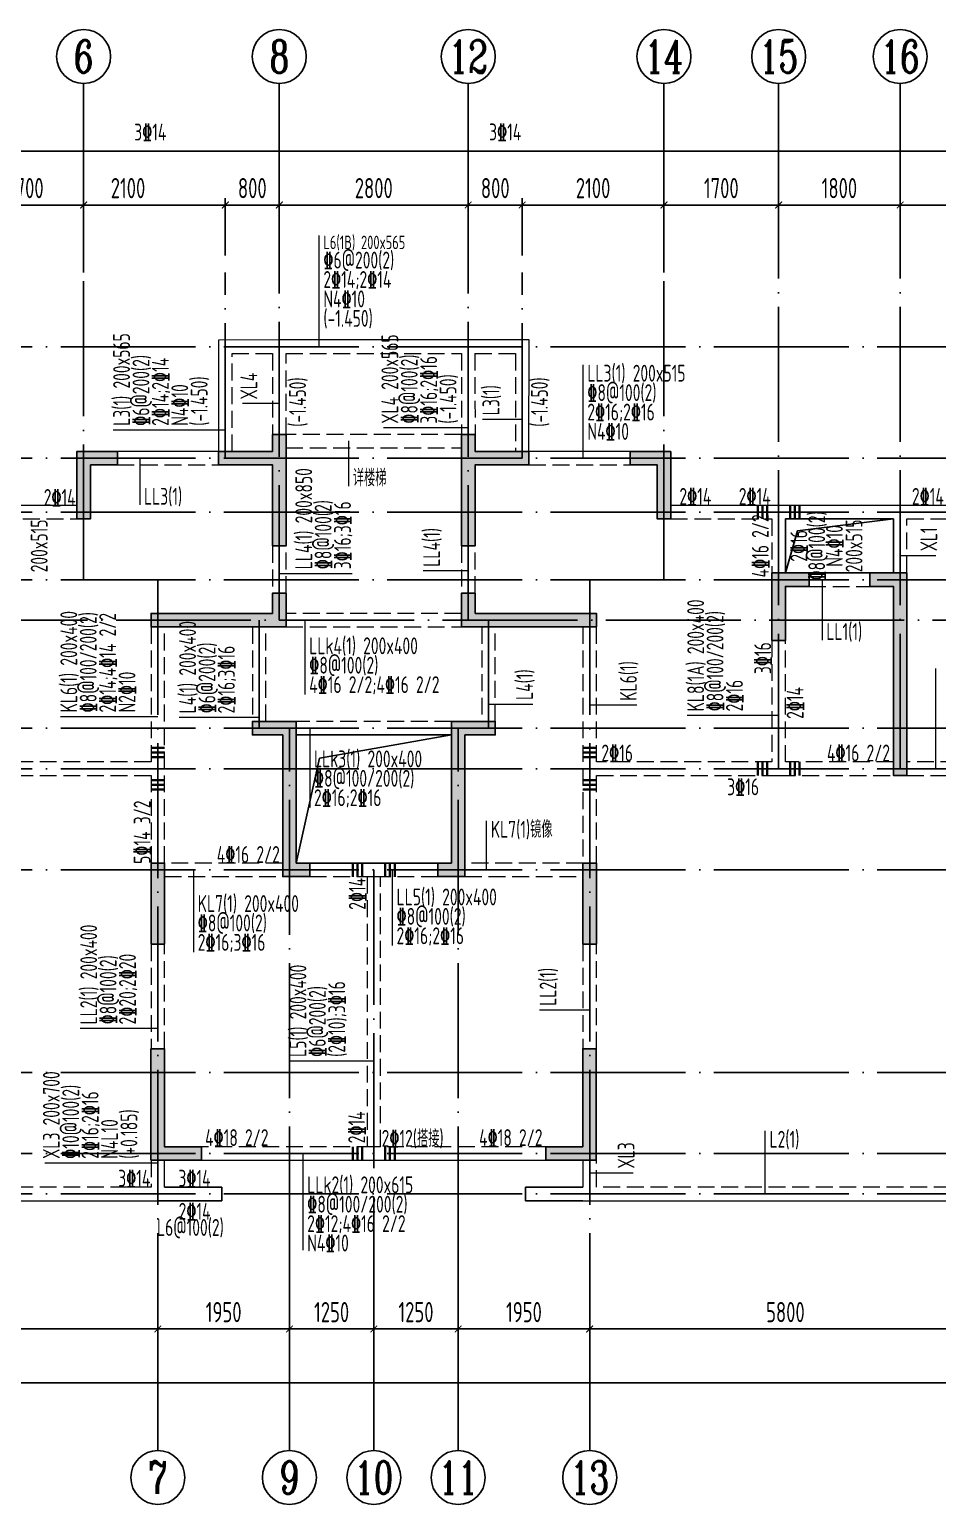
# Model space of a CAD drawing. Extents: x -461650 to 361314, y 245336 to 769729.
# Drawn here: x 111871 to 125328, y 493680 to 515530 of the extents above; entities that cross this region are included whole.
import ezdxf
from ezdxf.enums import TextEntityAlignment as Align

# ---------------------------------------------------------------- set-up
doc = ezdxf.new("R2010")
doc.units = 0
doc.header["$LTSCALE"] = 1000
doc.linetypes.add('DASH', pattern=[0.35, 0.25, -0.1])
doc.linetypes.add('DOTE', pattern=[2.42, 2, -0.2, 0.02, -0.2])
doc.layers.get('0').update_dxf_attribs({"linetype": 'CONTINUOUS'})
doc.layers.get('DEFPOINTS').update_dxf_attribs({"linetype": 'CONTINUOUS'})
for name, color, linetype in [('A-AXIS', 1, 'CONTINUOUS'), ('A-DOTE', 10, 'DOTE'), ('AXIS_NUM', 7, 'CONTINUOUS'), ('BEAM_CON', 4, 'CONTINUOUS'), ('S-D洞口', 4, 'CONTINUOUS'), ('S-L主梁线', 4, 'DASH'), ('S-L梁编号', 6, 'CONTINUOUS'), ('S-L梁配筋', 7, 'CONTINUOUS'), ('S-Q墙填充', 252, 'CONTINUOUS'), ('S-Q墙实线', 6, 'CONTINUOUS'), ('S-Y一般标注', 3, 'CONTINUOUS')]:
    doc.layers.add(name, color=color, linetype=linetype)
doc.layers.add('梁附加箍筋', color=1, linetype='CONTINUOUS', lineweight=35)
doc.styles.add('TSSD_Axis', font='complex.shx', dxfattribs={"width": 0.7, "bigfont": 'hztxt.shx'})
doc.styles.add('TSSD_DIMENSION', font='Tssdeng.shx', dxfattribs={"width": 0.7, "bigfont": 'tssdchn.shx'})
doc.styles.add('TSSD_REIN', font='tssdeng.shx', dxfattribs={"width": 0.7, "height": 300, "bigfont": 'tssdchn.shx'})
doc.dimstyles.new('TSSD_100_100', dxfattribs={"dimtxt": 300, "dimasz": 100, "dimexe": 100, "dimexo": 250, "dimgap": 100, "dimtad": 1, "dimdec": 0, "dimzin": 0, "dimdsep": 46, "dimtxsty": 'TSSD_DIMENSION', "dimblk": 'ARCHTICK', "dimcen": 0, "dimdle": 100, "dimclrt": 7, "dimadec": 0, "dimazin": 0, "dimtfac": 1, "dimtdec": 0, "dimtix": 1, "dimtmove": 2, "dimatfit": 3, "dimldrblk": 'ARCHTICK', "dimfxl": 0, "dimtolj": 1, "dimtzin": 0, "dimarcsym": 0})

# ---------------------------------------------------------------- blocks, each defined once
blk = doc.blocks.new('ts_axno')
at = {"color": 0, "linetype": 'ByBlock', "lineweight": -2}
blk.add_circle((0, 0), 0.5, dxfattribs=at)
at = {"color": 0, "linetype": 'ByBlock', "lineweight": -2, "style": 'TSSD_Axis', "width": 0.7}
blk.add_attdef('A', text='', height=0.6, dxfattribs=at).set_placement((0, 0), align=Align.MIDDLE_CENTER)
blk = doc.blocks.new('_ArchTick')
at = {"color": 0, "linetype": 'ByBlock', "const_width": 0.15}
blk.add_lwpolyline([(-0.5, -0.5), (0.5, 0.5)], dxfattribs=at)
blk = doc.blocks.new('*D292')
at = {"layer": 'DEFPOINTS', "color": 0}
for p in [(12800, 19250), (11100, 18250), (12800, 18250)]:
    blk.add_point(p, dxfattribs=at)
at = {"layer": 'S-Y一般标注', "color": 0, "lineweight": -2}
for p, q in [((11000, 19250), (12900, 19250)), ((11100, 18500), (11100, 19350)), ((12800, 18500), (12800, 19350))]:
    blk.add_line(p, q, dxfattribs=at)
at = {"layer": 'S-Y一般标注', "color": 0, "lineweight": -2, "xscale": 100, "yscale": 100, "zscale": 100, "rotation": 180}
blk.add_blockref('_ArchTick', (11100, 19250), dxfattribs=at)
at = {"layer": 'S-Y一般标注', "color": 0, "lineweight": -2, "xscale": 100, "yscale": 100, "zscale": 100}
blk.add_blockref('_ArchTick', (12800, 19250), dxfattribs=at)
at = {"layer": 'S-Y一般标注', "color": 7, "insert": (11950, 19500), "char_height": 300, "attachment_point": 5, "style": 'TSSD_DIMENSION'}
blk.add_mtext('\\A1;1700', dxfattribs=at)
blk = doc.blocks.new('*D293')
at = {"layer": 'DEFPOINTS', "color": 0}
for p in [(14900, 19250), (12800, 18250), (14900, 18250)]:
    blk.add_point(p, dxfattribs=at)
at = {"layer": 'S-Y一般标注', "color": 0, "lineweight": -2}
for p, q in [((12700, 19250), (15000, 19250)), ((12800, 18500), (12800, 19350)), ((14900, 18500), (14900, 19350))]:
    blk.add_line(p, q, dxfattribs=at)
at = {"layer": 'S-Y一般标注', "color": 0, "lineweight": -2, "xscale": 100, "yscale": 100, "zscale": 100, "rotation": 180}
blk.add_blockref('_ArchTick', (12800, 19250), dxfattribs=at)
at = {"layer": 'S-Y一般标注', "color": 0, "lineweight": -2, "xscale": 100, "yscale": 100, "zscale": 100}
blk.add_blockref('_ArchTick', (14900, 19250), dxfattribs=at)
at = {"layer": 'S-Y一般标注', "color": 7, "insert": (13458, 19500), "char_height": 300, "attachment_point": 5, "style": 'TSSD_DIMENSION'}
blk.add_mtext('\\A1;2100', dxfattribs=at)
blk = doc.blocks.new('*D294')
at = {"layer": 'DEFPOINTS', "color": 0}
for p in [(18500, 19250), (15700, 18250), (18500, 18250)]:
    blk.add_point(p, dxfattribs=at)
at = {"layer": 'S-Y一般标注', "color": 0, "lineweight": -2}
for p, q in [((15600, 19250), (18600, 19250)), ((15700, 18500), (15700, 19350)), ((18500, 18500), (18500, 19350))]:
    blk.add_line(p, q, dxfattribs=at)
at = {"layer": 'S-Y一般标注', "color": 0, "lineweight": -2, "xscale": 100, "yscale": 100, "zscale": 100, "rotation": 180}
blk.add_blockref('_ArchTick', (15700, 19250), dxfattribs=at)
at = {"layer": 'S-Y一般标注', "color": 0, "lineweight": -2, "xscale": 100, "yscale": 100, "zscale": 100}
blk.add_blockref('_ArchTick', (18500, 19250), dxfattribs=at)
at = {"layer": 'S-Y一般标注', "color": 7, "insert": (17100, 19500), "char_height": 300, "attachment_point": 5, "style": 'TSSD_DIMENSION'}
blk.add_mtext('\\A1;2800', dxfattribs=at)
blk = doc.blocks.new('*D295')
at = {"layer": 'DEFPOINTS', "color": 0}
for p in [(19300, 19250), (18500, 18250), (19300, 18250)]:
    blk.add_point(p, dxfattribs=at)
at = {"layer": 'S-Y一般标注', "color": 0, "lineweight": -2}
for p, q in [((18400, 19250), (19400, 19250)), ((18500, 18500), (18500, 19350)), ((19300, 18500), (19300, 19350))]:
    blk.add_line(p, q, dxfattribs=at)
at = {"layer": 'S-Y一般标注', "color": 0, "lineweight": -2, "xscale": 100, "yscale": 100, "zscale": 100, "rotation": 180}
blk.add_blockref('_ArchTick', (18500, 19250), dxfattribs=at)
at = {"layer": 'S-Y一般标注', "color": 0, "lineweight": -2, "xscale": 100, "yscale": 100, "zscale": 100}
blk.add_blockref('_ArchTick', (19300, 19250), dxfattribs=at)
at = {"layer": 'S-Y一般标注', "color": 7, "insert": (18900, 19500), "char_height": 300, "attachment_point": 5, "style": 'TSSD_DIMENSION'}
blk.add_mtext('\\A1;800', dxfattribs=at)
blk = doc.blocks.new('*D296')
at = {"layer": 'DEFPOINTS', "color": 0}
for p in [(23100, 19250), (21400, 18250), (23100, 18250)]:
    blk.add_point(p, dxfattribs=at)
at = {"layer": 'S-Y一般标注', "color": 0, "lineweight": -2}
for p, q in [((21300, 19250), (23200, 19250)), ((21400, 18500), (21400, 19350)), ((23100, 18500), (23100, 19350))]:
    blk.add_line(p, q, dxfattribs=at)
at = {"layer": 'S-Y一般标注', "color": 0, "lineweight": -2, "xscale": 100, "yscale": 100, "zscale": 100, "rotation": 180}
blk.add_blockref('_ArchTick', (21400, 19250), dxfattribs=at)
at = {"layer": 'S-Y一般标注', "color": 0, "lineweight": -2, "xscale": 100, "yscale": 100, "zscale": 100}
blk.add_blockref('_ArchTick', (23100, 19250), dxfattribs=at)
at = {"layer": 'S-Y一般标注', "color": 7, "insert": (22250, 19500), "char_height": 300, "attachment_point": 5, "style": 'TSSD_DIMENSION'}
blk.add_mtext('\\A1;1700', dxfattribs=at)
blk = doc.blocks.new('*D297')
at = {"layer": 'DEFPOINTS', "color": 0}
for p in [(24900, 19250), (23100, 18250), (24900, 18250)]:
    blk.add_point(p, dxfattribs=at)
at = {"layer": 'S-Y一般标注', "color": 0, "lineweight": -2}
for p, q in [((23000, 19250), (25000, 19250)), ((23100, 18500), (23100, 19350)), ((24900, 18500), (24900, 19350))]:
    blk.add_line(p, q, dxfattribs=at)
at = {"layer": 'S-Y一般标注', "color": 0, "lineweight": -2, "xscale": 100, "yscale": 100, "zscale": 100, "rotation": 180}
blk.add_blockref('_ArchTick', (23100, 19250), dxfattribs=at)
at = {"layer": 'S-Y一般标注', "color": 0, "lineweight": -2, "xscale": 100, "yscale": 100, "zscale": 100}
blk.add_blockref('_ArchTick', (24900, 19250), dxfattribs=at)
at = {"layer": 'S-Y一般标注', "color": 7, "insert": (24000, 19500), "char_height": 300, "attachment_point": 5, "style": 'TSSD_DIMENSION'}
blk.add_mtext('\\A1;1800', dxfattribs=at)
blk = doc.blocks.new('*D298')
at = {"layer": 'DEFPOINTS', "color": 0}
for p in [(27800, 19250), (24900, 18250), (27800, 18250)]:
    blk.add_point(p, dxfattribs=at)
at = {"layer": 'S-Y一般标注', "color": 0, "lineweight": -2}
for p, q in [((24800, 19250), (27900, 19250)), ((24900, 18500), (24900, 19350)), ((27800, 18500), (27800, 19350))]:
    blk.add_line(p, q, dxfattribs=at)
at = {"layer": 'S-Y一般标注', "color": 0, "lineweight": -2, "xscale": 100, "yscale": 100, "zscale": 100, "rotation": 180}
blk.add_blockref('_ArchTick', (24900, 19250), dxfattribs=at)
at = {"layer": 'S-Y一般标注', "color": 0, "lineweight": -2, "xscale": 100, "yscale": 100, "zscale": 100}
blk.add_blockref('_ArchTick', (27800, 19250), dxfattribs=at)
at = {"layer": 'S-Y一般标注', "color": 7, "insert": (26350, 19500), "char_height": 300, "attachment_point": 5, "style": 'TSSD_DIMENSION'}
blk.add_mtext('\\A1;2900', dxfattribs=at)
blk = doc.blocks.new('*D311')
at = {"layer": 'DEFPOINTS', "color": 0}
for p in [(54600, 20050), (4600, 18250), (54600, 18250)]:
    blk.add_point(p, dxfattribs=at)
at = {"layer": 'S-Y一般标注', "color": 0, "lineweight": -2}
for p, q in [((4600, 18500), (4600, 20150)), ((54600, 18500), (54600, 20150)), ((4500, 20050), (54700, 20050))]:
    blk.add_line(p, q, dxfattribs=at)
at = {"layer": 'S-Y一般标注', "color": 0, "lineweight": -2, "xscale": 100, "yscale": 100, "zscale": 100, "rotation": 180}
blk.add_blockref('_ArchTick', (4600, 20050), dxfattribs=at)
at = {"layer": 'S-Y一般标注', "color": 0, "lineweight": -2, "xscale": 100, "yscale": 100, "zscale": 100}
blk.add_blockref('_ArchTick', (54600, 20050), dxfattribs=at)
at = {"layer": 'S-Y一般标注', "color": 7, "insert": (29600, 20300), "char_height": 300, "attachment_point": 5, "style": 'TSSD_DIMENSION'}
blk.add_mtext('\\A1;50000', dxfattribs=at)
blk = doc.blocks.new('*D322')
at = {"layer": 'DEFPOINTS', "color": 0}
for p in [(15700, 19250), (14900, 18250), (15700, 18250)]:
    blk.add_point(p, dxfattribs=at)
at = {"layer": 'S-Y一般标注', "color": 0, "lineweight": -2}
for p, q in [((14800, 19250), (15800, 19250)), ((14900, 18500), (14900, 19350)), ((15700, 18500), (15700, 19350))]:
    blk.add_line(p, q, dxfattribs=at)
at = {"layer": 'S-Y一般标注', "color": 0, "lineweight": -2, "xscale": 100, "yscale": 100, "zscale": 100, "rotation": 180}
blk.add_blockref('_ArchTick', (14900, 19250), dxfattribs=at)
at = {"layer": 'S-Y一般标注', "color": 0, "lineweight": -2, "xscale": 100, "yscale": 100, "zscale": 100}
blk.add_blockref('_ArchTick', (15700, 19250), dxfattribs=at)
at = {"layer": 'S-Y一般标注', "color": 7, "insert": (15300, 19500), "char_height": 300, "attachment_point": 5, "style": 'TSSD_DIMENSION'}
blk.add_mtext('\\A1;800', dxfattribs=at)
blk = doc.blocks.new('*D323')
at = {"layer": 'DEFPOINTS', "color": 0}
for p in [(21400, 19250), (19300, 18250), (21400, 18250)]:
    blk.add_point(p, dxfattribs=at)
at = {"layer": 'S-Y一般标注', "color": 0, "lineweight": -2}
for p, q in [((19200, 19250), (21500, 19250)), ((19300, 18500), (19300, 19350)), ((21400, 18500), (21400, 19350))]:
    blk.add_line(p, q, dxfattribs=at)
at = {"layer": 'S-Y一般标注', "color": 0, "lineweight": -2, "xscale": 100, "yscale": 100, "zscale": 100, "rotation": 180}
blk.add_blockref('_ArchTick', (19300, 19250), dxfattribs=at)
at = {"layer": 'S-Y一般标注', "color": 0, "lineweight": -2, "xscale": 100, "yscale": 100, "zscale": 100}
blk.add_blockref('_ArchTick', (21400, 19250), dxfattribs=at)
at = {"layer": 'S-Y一般标注', "color": 7, "insert": (20350, 19500), "char_height": 300, "attachment_point": 5, "style": 'TSSD_DIMENSION'}
blk.add_mtext('\\A1;2100', dxfattribs=at)
blk = doc.blocks.new('*D326')
at = {"layer": 'DEFPOINTS', "color": 0}
for p in [(8100, 3600), (13900, 3600), (13900, 2600)]:
    blk.add_point(p, dxfattribs=at)
at = {"layer": 'S-Y一般标注', "color": 0, "lineweight": -2}
for p, q in [((8100, 3350), (8100, 2500)), ((13900, 3350), (13900, 2500)), ((8000, 2600), (14000, 2600))]:
    blk.add_line(p, q, dxfattribs=at)
at = {"layer": 'S-Y一般标注', "color": 0, "lineweight": -2, "xscale": 100, "yscale": 100, "zscale": 100, "rotation": 180}
blk.add_blockref('_ArchTick', (8100, 2600), dxfattribs=at)
at = {"layer": 'S-Y一般标注', "color": 0, "lineweight": -2, "xscale": 100, "yscale": 100, "zscale": 100}
blk.add_blockref('_ArchTick', (13900, 2600), dxfattribs=at)
at = {"layer": 'S-Y一般标注', "color": 7, "insert": (11000, 2850), "char_height": 300, "attachment_point": 5, "style": 'TSSD_DIMENSION'}
blk.add_mtext('\\A1;5800', dxfattribs=at)
blk = doc.blocks.new('*D327')
at = {"layer": 'DEFPOINTS', "color": 0}
for p in [(17100, 3600), (18350, 3600), (18350, 2600)]:
    blk.add_point(p, dxfattribs=at)
at = {"layer": 'S-Y一般标注', "color": 0, "lineweight": -2}
for p, q in [((17100, 3350), (17100, 2500)), ((18350, 3350), (18350, 2500)), ((17000, 2600), (18450, 2600))]:
    blk.add_line(p, q, dxfattribs=at)
at = {"layer": 'S-Y一般标注', "color": 0, "lineweight": -2, "xscale": 100, "yscale": 100, "zscale": 100, "rotation": 180}
blk.add_blockref('_ArchTick', (17100, 2600), dxfattribs=at)
at = {"layer": 'S-Y一般标注', "color": 0, "lineweight": -2, "xscale": 100, "yscale": 100, "zscale": 100}
blk.add_blockref('_ArchTick', (18350, 2600), dxfattribs=at)
at = {"layer": 'S-Y一般标注', "color": 7, "insert": (17725, 2850), "char_height": 300, "attachment_point": 5, "style": 'TSSD_DIMENSION'}
blk.add_mtext('\\A1;1250', dxfattribs=at)
blk = doc.blocks.new('*D328')
at = {"layer": 'DEFPOINTS', "color": 0}
for p in [(20300, 3600), (26100, 3600), (26100, 2600)]:
    blk.add_point(p, dxfattribs=at)
at = {"layer": 'S-Y一般标注', "color": 0, "lineweight": -2}
for p, q in [((20300, 3350), (20300, 2500)), ((26100, 3350), (26100, 2500)), ((20200, 2600), (26200, 2600))]:
    blk.add_line(p, q, dxfattribs=at)
at = {"layer": 'S-Y一般标注', "color": 0, "lineweight": -2, "xscale": 100, "yscale": 100, "zscale": 100, "rotation": 180}
blk.add_blockref('_ArchTick', (20300, 2600), dxfattribs=at)
at = {"layer": 'S-Y一般标注', "color": 0, "lineweight": -2, "xscale": 100, "yscale": 100, "zscale": 100}
blk.add_blockref('_ArchTick', (26100, 2600), dxfattribs=at)
at = {"layer": 'S-Y一般标注', "color": 7, "insert": (23200, 2850), "char_height": 300, "attachment_point": 5, "style": 'TSSD_DIMENSION'}
blk.add_mtext('\\A1;5800', dxfattribs=at)
blk = doc.blocks.new('*D334')
at = {"layer": 'DEFPOINTS', "color": 0}
for p in [(4600, 3600), (54600, 3600), (54600, 1800)]:
    blk.add_point(p, dxfattribs=at)
at = {"layer": 'S-Y一般标注', "color": 0, "lineweight": -2}
for p, q in [((4600, 3350), (4600, 1700)), ((54600, 3350), (54600, 1700)), ((4500, 1800), (54700, 1800))]:
    blk.add_line(p, q, dxfattribs=at)
at = {"layer": 'S-Y一般标注', "color": 0, "lineweight": -2, "xscale": 100, "yscale": 100, "zscale": 100, "rotation": 180}
blk.add_blockref('_ArchTick', (4600, 1800), dxfattribs=at)
at = {"layer": 'S-Y一般标注', "color": 0, "lineweight": -2, "xscale": 100, "yscale": 100, "zscale": 100}
blk.add_blockref('_ArchTick', (54600, 1800), dxfattribs=at)
at = {"layer": 'S-Y一般标注', "color": 7, "insert": (29600, 2050), "char_height": 300, "attachment_point": 5, "style": 'TSSD_DIMENSION'}
blk.add_mtext('\\A1;50000', dxfattribs=at)
blk = doc.blocks.new('*D335')
at = {"layer": 'DEFPOINTS', "color": 0}
for p in [(15850, 3600), (17100, 3600), (17100, 2600)]:
    blk.add_point(p, dxfattribs=at)
at = {"layer": 'S-Y一般标注', "color": 0, "lineweight": -2}
for p, q in [((15850, 3350), (15850, 2500)), ((17100, 3350), (17100, 2500)), ((15750, 2600), (17200, 2600))]:
    blk.add_line(p, q, dxfattribs=at)
at = {"layer": 'S-Y一般标注', "color": 0, "lineweight": -2, "xscale": 100, "yscale": 100, "zscale": 100, "rotation": 180}
blk.add_blockref('_ArchTick', (15850, 2600), dxfattribs=at)
at = {"layer": 'S-Y一般标注', "color": 0, "lineweight": -2, "xscale": 100, "yscale": 100, "zscale": 100}
blk.add_blockref('_ArchTick', (17100, 2600), dxfattribs=at)
at = {"layer": 'S-Y一般标注', "color": 7, "insert": (16475, 2850), "char_height": 300, "attachment_point": 5, "style": 'TSSD_DIMENSION'}
blk.add_mtext('\\A1;1250', dxfattribs=at)
blk = doc.blocks.new('*D353')
at = {"layer": 'DEFPOINTS', "color": 0}
for p in [(13900, 3600), (15850, 3600), (15850, 2600)]:
    blk.add_point(p, dxfattribs=at)
at = {"layer": 'S-Y一般标注', "color": 0, "lineweight": -2}
for p, q in [((13900, 3350), (13900, 2500)), ((15850, 3350), (15850, 2500)), ((13800, 2600), (15950, 2600))]:
    blk.add_line(p, q, dxfattribs=at)
at = {"layer": 'S-Y一般标注', "color": 0, "lineweight": -2, "xscale": 100, "yscale": 100, "zscale": 100, "rotation": 180}
blk.add_blockref('_ArchTick', (13900, 2600), dxfattribs=at)
at = {"layer": 'S-Y一般标注', "color": 0, "lineweight": -2, "xscale": 100, "yscale": 100, "zscale": 100}
blk.add_blockref('_ArchTick', (15850, 2600), dxfattribs=at)
at = {"layer": 'S-Y一般标注', "color": 7, "insert": (14875, 2850), "char_height": 300, "attachment_point": 5, "style": 'TSSD_DIMENSION'}
blk.add_mtext('\\A1;1950', dxfattribs=at)
blk = doc.blocks.new('*D354')
at = {"layer": 'DEFPOINTS', "color": 0}
for p in [(18350, 3600), (20300, 3600), (20300, 2600)]:
    blk.add_point(p, dxfattribs=at)
at = {"layer": 'S-Y一般标注', "color": 0, "lineweight": -2}
for p, q in [((18350, 3350), (18350, 2500)), ((20300, 3350), (20300, 2500)), ((18250, 2600), (20400, 2600))]:
    blk.add_line(p, q, dxfattribs=at)
at = {"layer": 'S-Y一般标注', "color": 0, "lineweight": -2, "xscale": 100, "yscale": 100, "zscale": 100, "rotation": 180}
blk.add_blockref('_ArchTick', (18350, 2600), dxfattribs=at)
at = {"layer": 'S-Y一般标注', "color": 0, "lineweight": -2, "xscale": 100, "yscale": 100, "zscale": 100}
blk.add_blockref('_ArchTick', (20300, 2600), dxfattribs=at)
at = {"layer": 'S-Y一般标注', "color": 7, "insert": (19325, 2850), "char_height": 300, "attachment_point": 5, "style": 'TSSD_DIMENSION'}
blk.add_mtext('\\A1;1950', dxfattribs=at)
blk = doc.blocks.new('20210807.15312446')
at = {"layer": 'S-Q墙填充'}
h = blk.add_hatch(color=252, dxfattribs=at)
h.dxf.hatch_style = 1
h.paths.add_polyline_path([(72216, 67840), (72216, 68190), (72016, 68190), (72016, 67940), (71216, 67940), (71216, 67740), (72016, 67740), (72016, 66540), (72216, 66540)])
h = blk.add_hatch(color=252, dxfattribs=at)
h.dxf.hatch_style = 1
h.paths.add_polyline_path([(74816, 67840), (74816, 66540), (75016, 66540), (75016, 67740), (75815, 67740), (75815, 67940), (75016, 67940), (75016, 68190), (74816, 68190)])
h = blk.add_hatch(color=252, dxfattribs=at)
h.dxf.hatch_style = 1
h.paths.add_polyline_path([(69316, 67740), (69716, 67740), (69716, 67940), (69116, 67940), (69116, 66940), (69316, 66940)])
h = blk.add_hatch(color=252, dxfattribs=at)
h.dxf.hatch_style = 1
h.paths.add_polyline_path([(77916, 67940), (77316, 67940), (77316, 67740), (77716, 67740), (77716, 66940), (77916, 66940)])
h = blk.add_hatch(color=252, dxfattribs=at)
h.dxf.hatch_style = 1
h.paths.add_polyline_path([(79416, 66140), (79416, 65140), (79616, 65140), (79616, 65940), (79966, 65940), (79966, 66140)])
h = blk.add_hatch(color=252, dxfattribs=at)
h.dxf.hatch_style = 1
h.paths.add_polyline_path([(81416, 66140), (80866, 66140), (80866, 65940), (81216, 65940), (81216, 63140), (81416, 63140)])
h = blk.add_hatch(color=252, dxfattribs=at)
h.dxf.hatch_style = 1
h.paths.add_polyline_path([(72216, 65340), (72216, 65840), (72016, 65840), (72016, 65540), (71816, 65540), (70216, 65540), (70216, 65340), (71816, 65340)])
h = blk.add_hatch(color=252, dxfattribs=at)
h.dxf.hatch_style = 1
h.paths.add_polyline_path([(75016, 65540), (75016, 65840), (74816, 65840), (74816, 65340), (75216, 65340), (76816, 65340), (76816, 65540), (75216, 65540)])
h = blk.add_hatch(color=252, dxfattribs=at)
h.dxf.hatch_style = 1
h.paths.add_polyline_path([(72366, 61840), (72366, 63940), (71716, 63940), (71716, 63740), (72166, 63740), (72166, 61640), (72566, 61640), (72566, 61840)])
h = blk.add_hatch(color=252, dxfattribs=at)
h.dxf.hatch_style = 1
h.paths.add_polyline_path([(74866, 61640), (74866, 63740), (75316, 63740), (75316, 63940), (74666, 63940), (74666, 61840), (74466, 61840), (74466, 61640)])
h = blk.add_hatch(color=252, dxfattribs=at)
h.dxf.hatch_style = 1
h.paths.add_polyline_path([(70416, 60640), (70416, 61840), (70216, 61840), (70216, 60640)])
h = blk.add_hatch(color=252, dxfattribs=at)
h.dxf.hatch_style = 1
h.paths.add_polyline_path([(76816, 60640), (76816, 61840), (76616, 61840), (76616, 60640)])
h = blk.add_hatch(color=252, dxfattribs=at)
h.dxf.hatch_style = 1
h.paths.add_polyline_path([(70213, 57440), (70963, 57440), (70963, 57640), (70413, 57640), (70413, 59090), (70213, 59090)])
h = blk.add_hatch(color=252, dxfattribs=at)
h.dxf.hatch_style = 1
h.paths.add_polyline_path([(76813, 57440), (76063, 57440), (76063, 57640), (76613, 57640), (76613, 58740), (76613, 59090), (76813, 59090), (76813, 58740)])
at = {"layer": 'BEAM_CON'}
for p, q in [((70416, 57040), (71266, 57040)), ((71266, 56840), (71266, 57040)), ((76616, 57040), (75766, 57040)), ((75766, 56840), (75766, 57040)), ((70316, 56840), (71266, 56840)), ((76616, 56840), (75766, 56840))]:
    blk.add_line(p, q, dxfattribs=at)
at = {"layer": 'S-D洞口', "color": 5}
for points in [[(79616, 66140), (81216, 66140), (81216, 66940), (79616, 66940), (79616, 66140), (79793, 66762), (81216, 66940)], [(72366, 61840), (74666, 61840), (74666, 63740), (72366, 63740), (72366, 61840), (72712, 63393), (74666, 63740)]]:
    blk.add_lwpolyline(points, dxfattribs=at)
at = {"layer": 'S-L主梁线', "linetype": 'ByBlock', "lineweight": 18}
for p, q in [((72116, 69590), (71215, 69589)), ((71215, 69589), (71216, 67940)), ((74915, 69590), (72116, 69590)), ((75816, 69590), (74915, 69590)), ((75815, 67940), (75816, 69590)), ((71216, 67940), (69716, 67940)), ((77316, 67939), (75815, 67939)), ((69116, 67140), (67516, 67140)), ((79516, 67140), (77916, 67140)), ((81316, 67140), (79516, 67140)), ((84316, 67140), (81316, 67140)), ((79616, 66940), (81216, 66940)), ((79616, 66140), (79616, 66940)), ((81216, 66940), (81216, 66140)), ((80866, 66140), (79966, 66140)), ((72366, 63740), (74666, 63740)), ((73516, 61840), (72566, 61840)), ((74466, 61840), (73516, 61840)), ((70416, 57040), (70416, 57440)), ((70963, 57440), (73516, 57440)), ((73516, 57440), (76063, 57440)), ((76616, 57440), (76616, 57040)), ((64416, 56840), (70416, 56840)), ((76616, 56840), (82616, 56840))]:
    blk.add_line(p, q, dxfattribs=at)
at = {"layer": 'S-L主梁线', "linetype": 'DASH', "lineweight": 18}
for p, q in [((71415, 69389), (72016, 69390)), ((71416, 67940), (71415, 69389)), ((72016, 69390), (72016, 68190)), ((72216, 69390), (74815, 69390)), ((72216, 68190), (72216, 69390)), ((74815, 69390), (74816, 68190)), ((75015, 69390), (75616, 69390)), ((75015, 69390), (75016, 68190)), ((75616, 69390), (75615, 67940)), ((74816, 68190), (72216, 68190)), ((75016, 68090), (75016, 68190)), ((72216, 67990), (74816, 67990)), ((69716, 67740), (71216, 67740)), ((75815, 67740), (77316, 67740)), ((67616, 66940), (69116, 66940)), ((77916, 66940), (79416, 66940)), ((79416, 66940), (79416, 66140)), ((81416, 66940), (84116, 66940)), ((81416, 66140), (81416, 66940)), ((72016, 66540), (72016, 65840)), ((72216, 65840), (72216, 66540)), ((74816, 66540), (74816, 65840)), ((75016, 65840), (75016, 66540)), ((79966, 65940), (80866, 65940)), ((70216, 65340), (70216, 63340)), ((70416, 63240), (70416, 65340)), ((71716, 65340), (71716, 63940)), ((71916, 63940), (71916, 65340)), ((74816, 65540), (72216, 65540)), ((72216, 65340), (74816, 65340)), ((75116, 65340), (75116, 63940)), ((75316, 63940), (75316, 65340)), ((76616, 65340), (76616, 63240)), ((76816, 63340), (76816, 65340)), ((79416, 65140), (79416, 63340)), ((79616, 63340), (79616, 65140)), ((74666, 63940), (72366, 63940)), ((70216, 63340), (67616, 63340)), ((70416, 61840), (70416, 63240)), ((76616, 63240), (76616, 61840)), ((79416, 63340), (76816, 63340)), ((81216, 63340), (79616, 63340)), ((82516, 63340), (81416, 63340)), ((67516, 63140), (70216, 63140)), ((70216, 63140), (70216, 61840)), ((76816, 63140), (79516, 63140)), ((76816, 61840), (76816, 63140)), ((79516, 63140), (81216, 63140)), ((81416, 63140), (82416, 63140)), ((72166, 61840), (70416, 61840)), ((76616, 61840), (74866, 61840)), ((70416, 61640), (72166, 61640)), ((72566, 61640), (73516, 61640)), ((73416, 61640), (73416, 57640)), ((73516, 61640), (74466, 61640)), ((73616, 57640), (73616, 61640)), ((74866, 61640), (76616, 61640)), ((70216, 60640), (70216, 59090)), ((70416, 59090), (70416, 60640)), ((76616, 60640), (76616, 59090)), ((76816, 59090), (76816, 60640)), ((73516, 57640), (70963, 57640)), ((76063, 57640), (73516, 57640)), ((70216, 57440), (70216, 57040)), ((76816, 57040), (76816, 57440)), ((70216, 57040), (64616, 57040)), ((82416, 57040), (76816, 57040))]:
    blk.add_line(p, q, dxfattribs=at)
at = {"layer": 'S-Q墙实线'}
blk.add_lwpolyline([(72216, 67840), (72216, 68190), (72016, 68190), (72016, 67940), (71216, 67940), (71216, 67740), (72016, 67740), (72016, 66540), (72216, 66540), (72216, 67840)], dxfattribs=at)
for points in [[(74816, 67840), (74816, 66540), (75016, 66540), (75016, 67740), (75815, 67740), (75815, 67940), (75016, 67940), (75016, 68190), (74816, 68190)], [(69316, 67740), (69716, 67740), (69716, 67940), (69116, 67940), (69116, 66940), (69316, 66940)], [(77916, 67940), (77316, 67940), (77316, 67740), (77716, 67740), (77716, 66940), (77916, 66940)], [(79416, 66140), (79416, 65140), (79616, 65140), (79616, 65940), (79966, 65940), (79966, 66140)], [(81416, 66140), (80866, 66140), (80866, 65940), (81216, 65940), (81216, 63140), (81416, 63140)], [(72216, 65340), (72216, 65840), (72016, 65840), (72016, 65540), (71816, 65540), (70216, 65540), (70216, 65340), (71816, 65340)], [(75016, 65540), (75016, 65840), (74816, 65840), (74816, 65340), (75216, 65340), (76816, 65340), (76816, 65540), (75216, 65540)], [(72366, 61840), (72366, 63940), (71716, 63940), (71716, 63740), (72166, 63740), (72166, 61640), (72566, 61640), (72566, 61840)], [(74866, 61640), (74866, 63740), (75316, 63740), (75316, 63940), (74666, 63940), (74666, 61840), (74466, 61840), (74466, 61640)], [(70416, 60640), (70416, 61840), (70216, 61840), (70216, 60640)], [(76816, 60640), (76816, 61840), (76616, 61840), (76616, 60640)], [(70213, 57440), (70963, 57440), (70963, 57640), (70413, 57640), (70413, 59090), (70213, 59090)], [(76813, 57440), (76063, 57440), (76063, 57640), (76613, 57640), (76613, 58740), (76613, 59090), (76813, 59090), (76813, 58740)]]:
    blk.add_lwpolyline(points, close=True, dxfattribs=at)
blk = doc.blocks.new('20210726.16395156')
at = {"layer": 'A-AXIS'}
for p, q in [((12800, 18249.9), (12800, 21049.9)), ((15700, 18249.9), (15700, 21049.9)), ((18500, 18249.9), (18500, 21049.9)), ((21400, 18249.9), (21400, 21049.9)), ((23100, 18249.9), (23100, 21049.9)), ((24900, 18249.9), (24900, 21049.9)), ((13900, 3600), (13900, 800)), ((15850, 3600), (15850, 800)), ((17100, 3600), (17100, 800)), ((18350, 3600), (18350, 800)), ((20300, 3600), (20300, 800))]:
    blk.add_line(p, q, dxfattribs=at)
at = {"layer": 'A-DOTE'}
for p, q in [((12800, 13700), (12800, 18249.9)), ((14900, 15500), (14900, 18249.9)), ((15700, 13100.3), (15700, 18249.9)), ((18500, 13100.3), (18500, 18249.9)), ((19300, 15500), (19300, 18249.9)), ((21400, 13700), (21400, 18249.9)), ((23100, 10900), (23100, 18249.9)), ((24900, 10900), (24900, 18249.9)), ((55600, 17150), (3600, 17150)), ((55600, 15500), (3600, 15500)), ((55600, 14700), (3600, 14700)), ((55600, 13700), (3600, 13700)), ((13900.2, 13700), (13900, 3600)), ((20299.8, 13700), (20300, 3600)), ((3600, 13100.3), (55600, 13100.3)), ((15400, 11500), (15400, 13100)), ((18800, 11500), (18800, 13100)), ((55600, 11500), (3600, 11500)), ((15850, 3600), (15850, 11500)), ((18350, 3600), (18350, 11500)), ((55600, 10900), (3600, 10900)), ((55600, 9400), (3600, 9400)), ((17100, 9400), (17100, 3600)), ((55600, 6400), (3600, 6400)), ((55600, 5200), (3600, 5200)), ((55600, 4600), (3600, 4600))]:
    blk.add_line(p, q, dxfattribs=at)
at = {"layer": 'A-AXIS'}
ref = blk.add_blockref('ts_axno', (12800, 21449.9), dxfattribs=dict(at, xscale=800, yscale=800, zscale=800))
ref.add_attrib('5', '6', dxfattribs={"layer": 'AXIS_NUM', "height": 480, "style": 'TSSD_Axis', "width": 0.7}).set_placement((12800, 21449.9), align=Align.MIDDLE_CENTER)
ref = blk.add_blockref('ts_axno', (15700, 21449.9), dxfattribs=dict(at, xscale=800, yscale=800, zscale=800))
ref.add_attrib('6', '8', dxfattribs={"layer": 'AXIS_NUM', "height": 480, "style": 'TSSD_Axis', "width": 0.7}).set_placement((15700, 21449.9), align=Align.MIDDLE_CENTER)
ref = blk.add_blockref('ts_axno', (18500, 21449.9), dxfattribs=dict(at, xscale=800, yscale=800, zscale=800))
ref.add_attrib('7', '12', dxfattribs={"layer": 'AXIS_NUM', "height": 480, "style": 'TSSD_Axis', "width": 0.7}).set_placement((18500, 21449.9), align=Align.MIDDLE_CENTER)
ref = blk.add_blockref('ts_axno', (21400, 21449.9), dxfattribs=dict(at, xscale=800, yscale=800, zscale=800))
ref.add_attrib('8', '14', dxfattribs={"layer": 'AXIS_NUM', "height": 480, "style": 'TSSD_Axis', "width": 0.7}).set_placement((21400, 21449.9), align=Align.MIDDLE_CENTER)
ref = blk.add_blockref('ts_axno', (23100, 21449.9), dxfattribs=dict(at, xscale=800, yscale=800, zscale=800))
ref.add_attrib('9', '15', dxfattribs={"layer": 'AXIS_NUM', "height": 480, "style": 'TSSD_Axis', "width": 0.7}).set_placement((23100, 21449.9), align=Align.MIDDLE_CENTER)
ref = blk.add_blockref('ts_axno', (24900, 21449.9), dxfattribs=dict(at, xscale=800, yscale=800, zscale=800))
ref.add_attrib('10', '16', dxfattribs={"layer": 'AXIS_NUM', "height": 480, "style": 'TSSD_Axis', "width": 0.7}).set_placement((24900, 21449.9), align=Align.MIDDLE_CENTER)
ref = blk.add_blockref('ts_axno', (13900, 400), dxfattribs=dict(at, xscale=-800, yscale=800, zscale=800, rotation=180))
ref.add_attrib('5', '7', dxfattribs={"layer": 'AXIS_NUM', "height": 480, "style": 'TSSD_Axis', "width": 0.7}).set_placement((13900, 400), align=Align.MIDDLE_CENTER)
ref = blk.add_blockref('ts_axno', (15850, 400), dxfattribs=dict(at, xscale=-800, yscale=800, zscale=800, rotation=180))
ref.add_attrib('8', '9', dxfattribs={"layer": 'AXIS_NUM', "height": 480, "style": 'TSSD_Axis', "width": 0.7}).set_placement((15850, 400), align=Align.MIDDLE_CENTER)
ref = blk.add_blockref('ts_axno', (17100, 400), dxfattribs=dict(at, xscale=-800, yscale=800, zscale=800, rotation=180))
ref.add_attrib('8', '10', dxfattribs={"layer": 'AXIS_NUM', "height": 480, "style": 'TSSD_Axis', "width": 0.7}).set_placement((17100, 400), align=Align.MIDDLE_CENTER)
ref = blk.add_blockref('ts_axno', (18350, 400), dxfattribs=dict(at, xscale=-800, yscale=800, zscale=800, rotation=180))
ref.add_attrib('8', '11', dxfattribs={"layer": 'AXIS_NUM', "height": 480, "style": 'TSSD_Axis', "width": 0.7}).set_placement((18350, 400), align=Align.MIDDLE_CENTER)
ref = blk.add_blockref('ts_axno', (20300, 400), dxfattribs=dict(at, xscale=-800, yscale=800, zscale=800, rotation=180))
ref.add_attrib('8', '13', dxfattribs={"layer": 'AXIS_NUM', "height": 480, "style": 'TSSD_Axis', "width": 0.7}).set_placement((20300, 400), align=Align.MIDDLE_CENTER)
at = {"layer": 'S-Y一般标注'}
for base, p1, p2, picture, middle in [((54600, 20049.9), (4600, 18249.9), (54600, 18249.9), '*D311', (29600, 20299.9)), ((12800, 19249.9), (11100, 18249.9), (12800, 18249.9), '*D292', (11950, 19499.9)), ((15700, 19249.9), (14900, 18249.9), (15700, 18249.9), '*D322', (15300, 19499.9)), ((18500, 19249.9), (15700, 18249.9), (18500, 18249.9), '*D294', (17100, 19499.9)), ((19300, 19249.9), (18500, 18249.9), (19300, 18249.9), '*D295', (18900, 19499.9)), ((21400, 19249.9), (19300, 18249.9), (21400, 18249.9), '*D323', (20350, 19499.9)), ((23100, 19249.9), (21400, 18249.9), (23100, 18249.9), '*D296', (22250, 19499.9)), ((24900, 19249.9), (23100, 18249.9), (24900, 18249.9), '*D297', (24000, 19499.9)), ((27800, 19249.9), (24900, 18249.9), (27800, 18249.9), '*D298', (26350, 19499.9)), ((54600, 1800), (4600, 3600), (54600, 3600), '*D334', (29600, 2050)), ((13900, 2600), (8100, 3600), (13900, 3600), '*D326', (11000, 2850)), ((15850, 2600), (13900, 3600), (15850, 3600), '*D353', (14875, 2850)), ((17100, 2600), (15850, 3600), (17100, 3600), '*D335', (16475, 2850)), ((18350, 2600), (17100, 3600), (18350, 3600), '*D327', (17725, 2850)), ((20300, 2600), (18350, 3600), (20300, 3600), '*D354', (19325, 2850)), ((26100, 2600), (20300, 3600), (26100, 3600), '*D328', (23200, 2850))]:
    dim = blk.add_linear_dim(base=base, p1=p1, p2=p2, dimstyle='TSSD_100_100', dxfattribs=at)
    dim.commit()
    dim.dimension.update_dxf_attribs({"geometry": picture, "text_midpoint": middle})
dim = blk.add_linear_dim(base=(14900, 19249.9), p1=(12800, 18249.9), p2=(14900, 18249.9), dimstyle='TSSD_100_100', dxfattribs=at)
dim.commit()
dim.dimension.update_dxf_attribs({"geometry": '*D293', "text_midpoint": (13458.1, 19499.9), "dimtype": 160})

msp = doc.modelspace()

# ---------------------------------------------------------------- linework, layer by layer
at = {"layer": 'S-L梁编号', "lineweight": 18}
for p, q in [((116163.91, 510829.97), (116163.91, 512476.28)), ((120075.64, 509179.97), (120075.64, 510563.21)), ((115573.54, 509987.15), (115025.79, 509987.15)), ((114773.38, 509596.16), (113111.12, 509596.16)), ((118373.83, 509627.94), (117115.69, 509627.94)), ((119173.17, 509753.28), (118585.19, 509753.28)), ((116599.96, 509434.45), (116599.96, 508763.53)), ((113505.72, 509179.97), (113505.72, 508489.49)), ((124773.54, 507737.44), (125304.31, 507737.44)), ((115573.54, 507471.28), (116654.74, 507471.28)), ((118373.55, 507509.03), (117706.22, 507509.03)), ((123617.07, 507379.52), (123617.07, 506486.18)), ((115953.87, 506780.24), (115953.87, 505680.91)), ((125302.98, 504579.97), (125302.98, 506062.8)), ((118673.42, 505535.54), (119332.78, 505535.54)), ((120173.54, 505523.73), (120871.33, 505523.73)), ((113773.55, 505349.82), (112329.28, 505349.82)), ((115273.48, 505335.74), (114089.05, 505335.74)), ((116024.91, 505179.97), (116024.91, 504005.76)), ((122973.54, 505365.47), (121618.5, 505365.47)), ((118645.37, 503079.97), (118645.37, 503807.4)), ((114302.03, 503079.97), (114302.03, 501862.7)), ((117248.31, 503079.97), (117248.31, 501960.45)), ((120173.53, 501004.56), (119429.79, 501004.56)), ((113773.56, 500728.76), (112623.78, 500728.76)), ((116973.56, 500247.72), (115724.74, 500247.72)), ((122775.58, 498280.13), (122775.58, 499215.6)), ((115924.29, 498879.96), (115924.29, 497447.57)), ((113773.56, 498738.24), (112099.06, 498738.24)), ((120173.53, 498594.02), (120818.59, 498594.02))]:
    msp.add_line(p, q, dxfattribs=at)
at = {"layer": '梁附加箍筋', "lineweight": 35}
for p, q in [((122663.54, 508279.97), (122663.54, 508479.97)), ((122733.54, 508279.97), (122733.54, 508479.97)), ((122803.54, 508279.97), (122803.54, 508479.97)), ((123143.54, 508279.97), (123143.54, 508479.97)), ((123213.54, 508279.97), (123213.54, 508479.97)), ((123283.54, 508279.97), (123283.54, 508479.97)), ((113873.55, 504889.97), (113673.55, 504889.97)), ((113873.55, 504819.97), (113673.55, 504819.97)), ((113873.55, 504749.97), (113673.55, 504749.97)), ((120273.54, 504889.97), (120073.54, 504889.97)), ((120273.54, 504819.97), (120073.54, 504819.97)), ((120273.54, 504749.97), (120073.54, 504749.97)), ((122663.54, 504479.97), (122663.54, 504679.97)), ((122733.54, 504479.97), (122733.54, 504679.97)), ((122803.54, 504479.97), (122803.54, 504679.97)), ((123143.54, 504479.97), (123143.54, 504679.97)), ((123213.54, 504479.97), (123213.54, 504679.97)), ((123283.54, 504479.97), (123283.54, 504679.97)), ((113873.55, 504409.97), (113673.55, 504409.97)), ((113873.55, 504339.97), (113673.55, 504339.97)), ((120273.54, 504409.97), (120073.54, 504409.97)), ((120273.54, 504339.97), (120073.54, 504339.97)), ((113873.55, 504269.97), (113673.55, 504269.97)), ((120273.54, 504269.97), (120073.54, 504269.97)), ((116663.56, 502979.97), (116663.56, 503179.97)), ((116733.56, 502979.97), (116733.56, 503179.97)), ((116803.56, 502979.97), (116803.56, 503179.97)), ((117143.56, 502979.97), (117143.56, 503179.97)), ((117213.56, 502979.97), (117213.56, 503179.97)), ((117283.56, 502979.97), (117283.56, 503179.97)), ((116663.56, 498779.96), (116663.56, 498979.96)), ((116733.56, 498779.96), (116733.56, 498979.96)), ((116803.56, 498779.96), (116803.56, 498979.96)), ((117143.56, 498779.96), (117143.56, 498979.96)), ((117213.56, 498779.96), (117213.56, 498979.96)), ((117283.56, 498779.96), (117283.56, 498979.96))]:
    msp.add_line(p, q, dxfattribs=at)

# ---------------------------------------------------------------- block references
at = {"layer": 'A-DOTE'}
msp.add_blockref('20210726.16395156', (99873.54, 493679.92), dxfattribs=at)
at = {"layer": 'S-Q墙填充'}
msp.add_blockref('20210807.15312446', (43457.9, 441340.43), dxfattribs=at)

# ---------------------------------------------------------------- texts
at = {"layer": 'S-L梁编号', "color": 6, "style": 'TSSD_REIN', "width": 0.7}
for s, height, p in [('L6(1B) 200x565', 200, (116226.41, 512276.28)), ('LL3(1) 200x515', 250, (120138.14, 510313.21)), ('详楼梯', 250, (116662.46, 508763.53)), ('LL3(1)', 250, (113568.22, 508489.49)), ('LL1(1)', 250, (123679.57, 506486.18)), ('LLk4(1) 200x400', 250, (116016.37, 506275.14)), ('LLk3(1) 200x400', 250, (116087.41, 504599.99)), ('KL7(1)镜像', 250, (118707.87, 503557.4)), ('LL5(1) 200x400', 250, (117310.81, 502554.68)), ('KL7(1) 200x400', 250, (114364.53, 502456.93)), ('L2(1)', 250, (122838.08, 498965.6)), ('LLk2(1) 200x615', 250, (115986.79, 498290.84))]:
    msp.add_text(s, height=height, dxfattribs=at).set_placement(p)
for s, p in [('L3(1) 200x565', (113361.12, 509658.66)), ('XL4 200x565', (117336.84, 509690.44)), ('XL4', (115246.94, 510049.65)), ('L3(1)', (118835.19, 509815.78)), ('LL4(1) 200x850', (116060.51, 507533.78)), ('LL4(1)', (117956.22, 507571.53)), ('XL1', (125323.54, 507799.94)), ('KL8(1A) 200x400', (121868.5, 505427.97)), ('KL6(1) 200x400', (112579.28, 505412.32)), ('L4(1) 200x400', (114339.05, 505398.24)), ('KL6(1)', (120871.33, 505586.23)), ('L4(1)', (119332.78, 505598.04)), ('LL2(1) 200x400', (112873.78, 500791.26)), ('L5(1) 200x400', (115974.74, 500310.22)), ('LL2(1)', (119679.79, 501067.06)), ('XL3 200x700', (112320.21, 498800.74)), ('XL3', (120837.82, 498656.52))]:
    msp.add_text(s, height=250, rotation=90, dxfattribs=at).set_placement(p)
at = {"layer": 'S-L梁配筋', "color": 7, "style": 'TSSD_REIN', "width": 0.7}
for s, p in [('3%%13214', (113423.54, 513885.89)), ('%%1326@200(2)', (116226.41, 511988.78)), ('2%%13214;2%%13214', (116226.41, 511701.28)), ('N4%%13210', (116226.41, 511413.78)), ('(-1.450)', (116226.41, 511126.28)), ('%%1328@100(2)', (120138.14, 510025.71)), ('2%%13216;2%%13216', (120138.14, 509738.21)), ('N4%%13210', (120138.14, 509450.71)), ('%%1328@100(2)', (116016.37, 505987.64)), ('%%1328@100/200(2)', (116087.41, 504312.49)), ('3%%13216', (122211.03, 504186.37)), ('2%%13216;2%%13216', (116087.41, 504024.99)), ('%%1328@100(2)', (117310.81, 502267.18)), ('%%1328@100(2)', (114364.53, 502169.43)), ('2%%13216;3%%13216', (114364.53, 501881.93)), ('2%%13216;2%%13216', (117310.81, 501979.68)), ('4%%13218 2/2', (114473.54, 498989.86)), ('2%%13212(搭接)', (117090.07, 498979.04)), ('%%1328@100/200(2)', (115986.79, 498003.34)), ('2%%13212;4%%13216 2/2', (115986.79, 497715.84)), ('N4%%13210', (115986.79, 497428.34))]:
    msp.add_text(s, height=250, dxfattribs=at).set_placement(p)
for s, rotation, p in [('3%%13214', 360, (119159.5, 513887.42)), ('2%%13214', 90, (116853.79, 502962.77)), ('4%%13218 2/2', 360, (119473.54, 498989.86))]:
    msp.add_text(s, height=250, rotation=rotation, dxfattribs=at).set_placement(p, align=Align.RIGHT)
for s, p in [('%%1326@200(2)', (113648.62, 509658.66)), ('2%%13214;2%%13214', (113936.12, 509658.66)), ('%%1328@100(2)', (117624.34, 509690.44)), ('3%%13216;2%%13216', (117911.84, 509690.44)), ('N4%%13210', (114223.62, 509658.66)), ('(-1.450)', (114511.12, 509658.66)), ('(-1.450)', (115969.02, 509644.09)), ('(-1.450)', (118199.34, 509690.44)), ('(-1.450)', (119553.61, 509644.09)), ('%%1328@100(2)', (116348.01, 507533.78)), ('3%%13216;3%%13216', (116635.51, 507533.78)), ('%%1328@100/200(2)', (112866.78, 505412.32)), ('%%1328@100/200(2)', (122156, 505427.97)), ('%%1326@200(2)', (114626.55, 505398.24)), ('2%%13216;3%%13216', (114914.05, 505398.24)), ('N2%%13210', (113441.78, 505412.32)), ('2%%13216', (122443.5, 505427.97)), ('%%1328@100(2)', (113161.28, 500791.26)), ('%%1326@200(2)', (116262.24, 500310.22)), ('(2%%13210);3%%13216', (116549.74, 500310.22)), ('%%13210@100(2)', (112607.71, 498800.74)), ('2%%13216;2%%13216', (112895.21, 498800.74)), ('N4L10', (113182.71, 498800.74)), ('(+0.185)', (113470.21, 498800.74)), ('2%%13214', (116844.66, 499029.96))]:
    msp.add_text(s, height=250, rotation=90, dxfattribs=at).set_placement(p)
for s, p in [('2%%13214', (112555.77, 508472.63)), ('2%%13214', (121975.73, 508488.45)), ('2%%13214', (122855.45, 508488.45)), ('2%%13214', (125421.28, 508488.45)), ('2%%13216', (120814.77, 504687.6)), ('4%%13216 2/2', (124623.53, 504687.6)), ('4%%13216 2/2', (115581.2, 503184.04)), ('3%%13214', (113663.24, 498387.59)), ('3%%13214', (114554.93, 498387.59)), ('2%%13214', (114554.93, 497898.79))]:
    msp.add_text(s, height=250, dxfattribs=at).set_placement(p, align=Align.RIGHT)
msp.add_text('200x515', height=250, rotation=90, dxfattribs=at).set_placement((112215.2, 507879.97), align=Align.BOTTOM_CENTER)
for s, p in [('4%%13216 2/2', (122826.24, 507879.97)), ('%%1328@100(2)', (123662.56, 507879.97)), ('200x515', (124215.61, 507879.97)), ('2%%13216', (123397.95, 507879.97)), ('N4%%13210', (123924.79, 507879.97)), ('3%%13216', (122862.45, 506216.97)), ('2%%13214', (123341.8, 505553.64))]:
    msp.add_text(s, height=250, rotation=90, dxfattribs=at).set_placement(p, align=Align.CENTER)
at = {"layer": 'S-L梁配筋', "color": 1, "style": 'TSSD_REIN', "width": 0.7}
for s, p in [('2%%13214;4%%13214 2/2', (113154.28, 505412.32)), ('5%%13214 3/2', (113665.27, 503169.71)), ('2%%13220;2%%13220', (113448.78, 500791.26))]:
    msp.add_text(s, height=250, rotation=90, dxfattribs=at).set_placement(p)
msp.add_text('4%%13216 2/2;4%%13216 2/2', height=250, dxfattribs=at).set_placement((116016.37, 505700.14))
at = {"layer": 'S-L梁配筋', "color": 7, "style": 'TSSD_REIN', "width": 0.7}
msp.add_text('L6@100(2)', height=250, dxfattribs=at).set_placement((114256.06, 497908.98), align=Align.TOP_CENTER)

doc.saveas('drawing.dxf')
